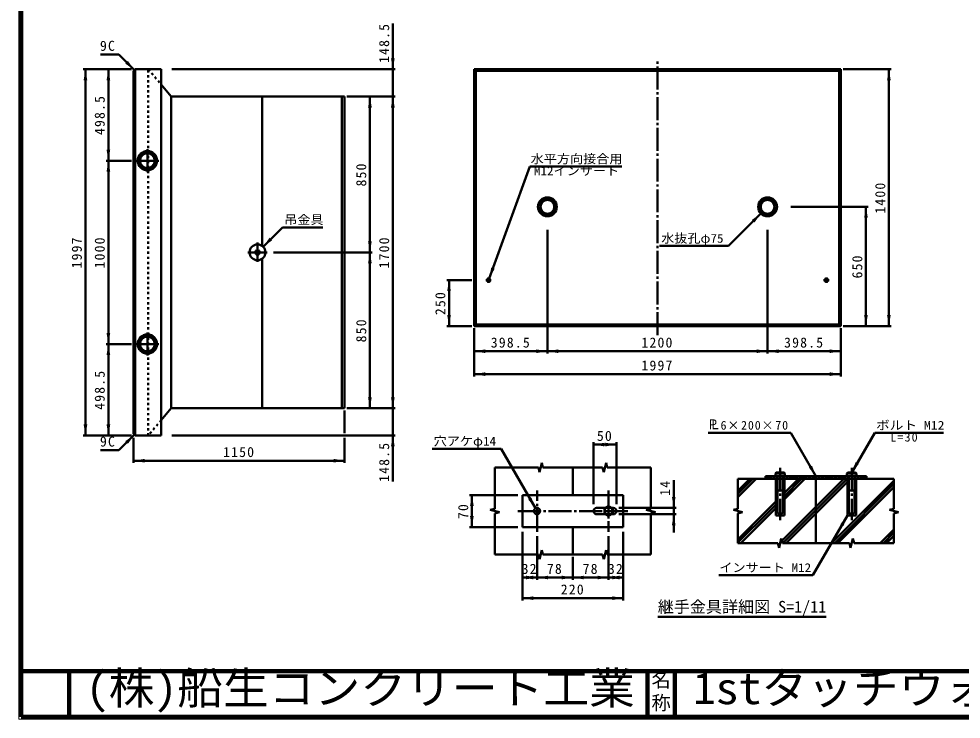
# Model space of a CAD drawing. Units: millimetres, scale not verified, with parts at other scales. Extents: x 100 to 4105, y 100 to 2870.
# Drawn here: x 100 to 2154, y 100 to 1628 of the extents above; entities that cross this region are included whole.
import ezdxf
from ezdxf.enums import TextEntityAlignment as Align

# ---------------------------------------------------------------- set-up
doc = ezdxf.new("R2010")
doc.units = ezdxf.units.MM
doc.header["$LTSCALE"] = 5
for name, pattern in [('USER1', [8, 4, -4]), ('USER2', [13.4, 10, -1.2, 1, -1.2]), ('USER3', [2.2, 1, -1.2])]:
    doc.linetypes.add(name, pattern=pattern)
doc.layers.add('V-nasSTD', color=7, linetype='Continuous', lineweight=50)
doc.styles.add('ＭＳ ゴシック', font='')
doc.styles.get('ＭＳ ゴシック').set_extended_font_data('MS Gothic')

msp = doc.modelspace()

# ---------------------------------------------------------------- hatches: boundary and pattern name
at = {"layer": 'V-nasSTD'}
for points in [[(915.2, 1541.546), (919.2, 1541.546), (915.2, 1517.546), (911.2, 1541.546)], [(335.03, 1532.716), (337.858, 1535.545), (352, 1515.746), (332.201, 1529.888)], [(245.2, 1493.546), (241.2, 1493.546), (245.2, 1517.546), (249.2, 1493.546)], [(295.2, 1493.546), (291.2, 1493.546), (295.2, 1517.546), (299.2, 1493.546)], [(1996.5, 1493.546), (1992.5, 1493.546), (1996.5, 1517.546), (2000.5, 1493.546)], [(865.2, 1434.146), (861.2, 1434.146), (865.2, 1458.146), (869.2, 1434.146)], [(915.2, 1434.146), (911.2, 1434.146), (915.2, 1458.146), (919.2, 1434.146)], [(295.2, 1342.146), (299.2, 1342.146), (295.2, 1318.146), (291.2, 1342.146)], [(295.2, 1294.146), (291.2, 1294.146), (295.2, 1318.146), (299.2, 1294.146)], [(1946.5, 1193.546), (1942.5, 1193.546), (1946.5, 1217.546), (1950.5, 1193.546)], [(1700.563, 1186.009), (1697.735, 1188.837), (1717.534, 1202.979), (1703.392, 1183.18)], [(649.333, 1147.279), (652.162, 1144.45), (632.363, 1130.308), (646.505, 1150.107)], [(865.2, 1142.146), (869.2, 1142.146), (865.2, 1118.146), (861.2, 1142.146)], [(865.2, 1094.146), (861.2, 1094.146), (865.2, 1118.146), (869.2, 1094.146)], [(1133.409, 1083.669), (1137.167, 1082.301), (1125.2, 1061.117), (1129.65, 1085.037)], [(1037.7, 1033.546), (1041.7, 1033.546), (1037.7, 1057.546), (1033.7, 1033.546)], [(1037.7, 981.546), (1033.7, 981.546), (1037.7, 957.546), (1041.7, 981.546)], [(1946.5, 981.546), (1950.5, 981.546), (1946.5, 957.546), (1942.5, 981.546)], [(1996.5, 981.546), (2000.5, 981.546), (1996.5, 957.546), (1992.5, 981.546)], [(295.2, 942.146), (299.2, 942.146), (295.2, 918.146), (291.2, 942.146)], [(295.2, 894.146), (291.2, 894.146), (295.2, 918.146), (299.2, 894.146)], [(1116.7, 902.546), (1116.7, 898.546), (1092.7, 902.546), (1116.7, 906.546)], [(1228.1, 902.546), (1228.1, 906.546), (1252.1, 902.546), (1228.1, 898.546)], [(1276.1, 902.546), (1276.1, 898.546), (1252.1, 902.546), (1276.1, 906.546)], [(1708.1, 902.546), (1708.1, 906.546), (1732.1, 902.546), (1708.1, 898.546)], [(1756.1, 902.546), (1756.1, 898.546), (1732.1, 902.546), (1756.1, 906.546)], [(1867.5, 902.546), (1867.5, 906.546), (1891.5, 902.546), (1867.5, 898.546)], [(1116.7, 852.546), (1116.7, 848.546), (1092.7, 852.546), (1116.7, 856.546)], [(1867.5, 852.546), (1867.5, 856.546), (1891.5, 852.546), (1867.5, 848.546)], [(865.2, 802.146), (869.2, 802.146), (865.2, 778.146), (861.2, 802.146)], [(915.2, 802.146), (919.2, 802.146), (915.2, 778.146), (911.2, 802.146)], [(245.2, 742.746), (249.2, 742.746), (245.2, 718.746), (241.2, 742.746)], [(295.2, 742.746), (299.2, 742.746), (295.2, 718.746), (291.2, 742.746)], [(335.03, 703.575), (337.858, 700.747), (352, 720.546), (332.201, 706.404)], [(915.2, 694.746), (911.2, 694.746), (915.2, 718.746), (919.2, 694.746)], [(1376.492, 698.944), (1376.492, 694.944), (1352.492, 698.944), (1376.492, 702.944)], [(1378.492, 698.944), (1378.492, 702.944), (1402.492, 698.944), (1378.492, 694.944)], [(374.2, 663.746), (374.2, 659.746), (350.2, 663.746), (374.2, 667.746)], [(786.2, 663.746), (786.2, 667.746), (810.2, 663.746), (786.2, 659.746)], [(1927.492, 658.729), (1930.956, 656.729), (1915.492, 637.944), (1924.028, 660.729)], [(1825.492, 650.729), (1828.956, 652.729), (1837.492, 629.944), (1822.028, 648.729)], [(1087.492, 564.944), (1083.492, 564.944), (1087.492, 588.944), (1091.492, 564.944)], [(1213.992, 580.791), (1217.456, 582.791), (1225.992, 560.007), (1210.528, 578.791)], [(1527.492, 584.944), (1531.492, 584.944), (1527.492, 560.944), (1523.492, 584.944)], [(1087.492, 542.944), (1091.492, 542.944), (1087.492, 518.944), (1083.492, 542.944)], [(1527.492, 522.944), (1523.492, 522.944), (1527.492, 546.944), (1531.492, 522.944)], [(1893.992, 523.16), (1897.456, 521.16), (1905.992, 543.944), (1890.528, 525.16)], [(1221.492, 408.944), (1221.492, 404.944), (1197.492, 408.944), (1221.492, 412.944)], [(1205.492, 408.944), (1205.492, 412.944), (1229.492, 408.944), (1205.492, 404.944)], [(1253.492, 408.944), (1253.492, 404.944), (1229.492, 408.944), (1253.492, 412.944)], [(1283.492, 408.944), (1283.492, 412.944), (1307.492, 408.944), (1283.492, 404.944)], [(1331.492, 408.944), (1331.492, 404.944), (1307.492, 408.944), (1331.492, 412.944)], [(1361.492, 408.944), (1361.492, 412.944), (1385.492, 408.944), (1361.492, 404.944)], [(1409.492, 408.944), (1409.492, 404.944), (1385.492, 408.944), (1409.492, 412.944)], [(1393.492, 408.944), (1393.492, 412.944), (1417.492, 408.944), (1393.492, 404.944)], [(1221.492, 363.944), (1221.492, 359.944), (1197.492, 363.944), (1221.492, 367.944)], [(1393.492, 363.944), (1393.492, 367.944), (1417.492, 363.944), (1393.492, 359.944)]]:
    msp.add_hatch(color=256, dxfattribs=at).paths.add_polyline_path(points)

# ---------------------------------------------------------------- linework, layer by layer
at = {"layer": 'V-nasSTD', "lineweight": 100}
for p, q in [((105, 2865), (105, 105)), ((105, 205), (4100, 205)), ((210, 205), (210, 105)), ((1470, 205), (1470, 105)), ((1530, 205), (1530, 105)), ((105, 105), (4100, 105))]:
    msp.add_line(p, q, dxfattribs=at)
at = {"layer": 'V-nasSTD'}
for p, q in [((915.2, 1517.546), (915.2, 1617.546)), ((318.059, 1549.687), (278.059, 1549.687)), ((352, 1515.746), (318.059, 1549.687)), ((345.2, 1517.546), (240.2, 1517.546)), ((245.2, 1517.546), (245.2, 718.746)), ((295.2, 1318.146), (295.2, 1517.546)), ((353.8, 1517.546), (350.2, 1513.946)), ((350.2, 1513.946), (350.2, 722.346)), ((353.8, 1517.546), (353.8, 718.746)), ((410.2, 1517.546), (353.8, 1517.546)), ((410.2, 718.746), (410.2, 1517.546)), ((433.2, 1517.546), (920.2, 1517.546)), ((915.2, 1458.146), (915.2, 1517.546)), ((1092.7, 1517.546), (1092.7, 957.546)), ((1891.5, 1517.546), (1092.7, 1517.546)), ((1092.7, 1517.546), (1096.3, 1513.946)), ((1096.3, 1513.946), (1096.3, 961.146)), ((1887.9, 1513.946), (1096.3, 1513.946)), ((1887.9, 1513.946), (1891.5, 1517.546)), ((1887.9, 961.146), (1887.9, 1513.946)), ((1891.5, 957.546), (1891.5, 1517.546)), ((2001.5, 1517.546), (1896.5, 1517.546)), ((1996.5, 1517.546), (1996.5, 957.546)), ((410.2, 1484.325), (432.265, 1458.146)), ((810.2, 1458.146), (432.265, 1458.146)), ((432.265, 778.146), (432.265, 1458.146)), ((630.2, 1458.146), (630.2, 1132.14)), ((804.2, 778.146), (804.2, 1458.146)), ((810.2, 778.146), (810.2, 1458.146)), ((815.2, 1458.146), (920.2, 1458.146)), ((865.2, 1118.146), (865.2, 1458.146)), ((915.2, 778.146), (915.2, 1458.146)), ((345.2, 1318.146), (290.2, 1318.146)), ((295.2, 918.146), (295.2, 1318.146)), ((1214.125, 1305.437), (1125.2, 1061.117)), ((1214.125, 1305.437), (1414.125, 1305.437)), ((1782.5, 1217.546), (1951.5, 1217.546)), ((1946.5, 1217.546), (1946.5, 957.546)), ((1646.823, 1132.269), (1717.534, 1202.979)), ((632.363, 1130.308), (674.789, 1172.734)), ((674.789, 1172.734), (762.789, 1172.734)), ((1252.1, 1167.546), (1252.1, 897.546)), ((1732.1, 1167.546), (1732.1, 897.546)), ((1496.823, 1132.269), (1646.823, 1132.269)), ((655.2, 1118.146), (870.2, 1118.146)), ((865.2, 778.146), (865.2, 1118.146)), ((630.2, 1104.151), (630.2, 778.146)), ((1032.7, 1057.546), (1087.7, 1057.546)), ((1037.7, 1057.546), (1037.7, 957.546)), ((1032.7, 957.546), (1087.7, 957.546)), ((1096.3, 961.146), (1092.7, 957.546)), ((1092.7, 957.546), (1891.5, 957.546)), ((1092.7, 952.546), (1092.7, 847.546)), ((1096.3, 961.146), (1887.9, 961.146)), ((1887.9, 961.146), (1891.5, 957.546)), ((1891.5, 952.546), (1891.5, 847.546)), ((2001.5, 957.546), (1896.5, 957.546)), ((345.2, 918.146), (290.2, 918.146)), ((295.2, 718.746), (295.2, 918.146)), ((1092.7, 902.546), (1252.1, 902.546)), ((1252.1, 902.546), (1732.1, 902.546)), ((1732.1, 902.546), (1891.5, 902.546)), ((1092.7, 852.546), (1891.5, 852.546)), ((432.265, 778.146), (410.2, 751.967)), ((810.2, 778.146), (432.265, 778.146)), ((810.2, 723.746), (810.2, 773.146)), ((815.2, 778.146), (920.2, 778.146)), ((915.2, 778.146), (915.2, 718.746)), ((352, 720.546), (318.059, 686.605)), ((350.2, 722.346), (353.8, 718.746)), ((1602.873, 724.547), (1782.873, 724.547)), ((1782.873, 724.547), (1837.492, 629.944)), ((1965.492, 724.547), (1915.492, 637.944)), ((1965.492, 724.547), (2115.492, 724.547)), ((345.2, 718.746), (240.2, 718.746)), ((350.2, 658.746), (350.2, 713.746)), ((353.8, 718.746), (410.2, 718.746)), ((433.2, 718.746), (920.2, 718.746)), ((810.2, 658.746), (810.2, 713.746)), ((915.2, 718.746), (915.2, 618.746)), ((1352.492, 703.944), (1352.492, 568.944)), ((1352.492, 698.944), (1402.492, 698.944)), ((1402.492, 703.944), (1402.492, 568.944)), ((318.059, 686.605), (278.059, 686.605)), ((1000.992, 689.91), (1150.992, 689.91)), ((1225.992, 560.007), (1150.992, 689.91)), ((810.2, 663.746), (350.2, 663.746)), ((1239.992, 658.944), (1234.992, 638.944)), ((1239.992, 658.944), (1242.492, 648.944)), ((1379.992, 658.944), (1374.992, 638.944)), ((1379.992, 658.944), (1382.492, 648.944)), ((1137.492, 648.944), (1232.492, 648.944)), ((1137.492, 558.944), (1137.492, 648.944)), ((1232.492, 648.944), (1234.992, 638.944)), ((1242.492, 648.944), (1372.492, 648.944)), ((1307.492, 648.944), (1307.492, 588.944)), ((1372.492, 648.944), (1374.992, 638.944)), ((1382.492, 648.944), (1477.492, 648.944)), ((1477.492, 648.944), (1477.492, 558.944)), ((1750.992, 637.944), (1748.992, 635.944)), ((1767.992, 637.944), (1750.992, 637.944)), ((1767.992, 637.944), (1769.992, 635.944)), ((1906.992, 637.944), (1904.992, 635.944)), ((1923.992, 637.944), (1906.992, 637.944)), ((1923.992, 637.944), (1925.992, 635.944)), ((1527.492, 560.944), (1527.492, 620.944)), ((1667.492, 623.944), (1667.492, 558.944)), ((2007.492, 623.944), (1667.492, 623.944)), ((1693.196, 623.944), (1667.492, 598.241)), ((1700.267, 623.944), (1667.492, 591.17)), ((1707.338, 623.944), (1667.492, 584.098)), ((1947.492, 629.944), (1727.492, 629.944)), ((1727.492, 629.944), (1727.492, 623.944)), ((1728.551, 623.944), (1734.551, 629.944)), ((1735.622, 623.944), (1741.622, 629.944)), ((1742.693, 623.944), (1748.693, 629.944)), ((1748.992, 635.944), (1748.992, 629.944)), ((1769.992, 635.944), (1748.992, 635.944)), ((1748.992, 629.944), (1769.992, 629.944)), ((1749.764, 623.944), (1753.492, 627.672)), ((1749.992, 543.944), (1749.992, 623.944)), ((1753.492, 599.944), (1753.492, 629.944)), ((1898.257, 623.944), (1763.245, 488.933)), ((1905.328, 623.944), (1765.328, 483.944)), ((1769.907, 629.944), (1765.492, 625.53)), ((1765.492, 629.944), (1765.492, 599.944)), ((1768.992, 543.944), (1768.992, 623.944)), ((1799.262, 623.944), (1768.992, 593.675)), ((1806.333, 623.944), (1768.992, 586.603)), ((1813.404, 623.944), (1768.992, 579.532)), ((1769.992, 629.944), (1769.992, 635.944)), ((1770.978, 623.944), (1776.978, 629.944)), ((1772.399, 483.944), (1905.992, 617.537)), ((1778.049, 623.944), (1784.049, 629.944)), ((1785.12, 623.944), (1791.12, 629.944)), ((1792.191, 623.944), (1798.191, 629.944)), ((1799.262, 623.944), (1805.262, 629.944)), ((1806.333, 623.944), (1812.333, 629.944)), ((1813.404, 623.944), (1819.404, 629.944)), ((1820.475, 623.944), (1826.475, 629.944)), ((1827.546, 623.944), (1833.546, 629.944)), ((1834.617, 623.944), (1837.492, 626.819)), ((1840.617, 629.944), (1837.492, 626.819)), ((1837.492, 623.944), (1837.492, 483.944)), ((1841.688, 623.944), (1847.688, 629.944)), ((1848.759, 623.944), (1854.759, 629.944)), ((1855.83, 623.944), (1861.83, 629.944)), ((1862.902, 623.944), (1868.902, 629.944)), ((1869.973, 623.944), (1875.973, 629.944)), ((1871.394, 483.944), (2007.492, 620.043)), ((1877.044, 623.944), (1883.044, 629.944)), ((1884.115, 623.944), (1890.115, 629.944)), ((1891.186, 623.944), (1897.186, 629.944)), ((1898.257, 623.944), (1904.257, 629.944)), ((1904.992, 635.944), (1904.992, 629.944)), ((1925.992, 635.944), (1904.992, 635.944)), ((1904.992, 629.944), (1925.992, 629.944)), ((1905.328, 623.944), (1909.492, 628.109)), ((1905.992, 543.944), (1905.992, 623.944)), ((1909.492, 599.944), (1909.492, 629.944)), ((1925.47, 629.944), (1921.492, 625.966)), ((1921.492, 629.944), (1921.492, 599.944)), ((1924.992, 543.944), (1924.992, 623.944)), ((1925.992, 629.944), (1925.992, 635.944)), ((1926.541, 623.944), (1932.541, 629.944)), ((1933.612, 623.944), (1939.612, 629.944)), ((1940.683, 623.944), (1946.683, 629.944)), ((1947.492, 629.944), (1947.492, 623.944)), ((2007.492, 558.944), (2007.492, 623.944)), ((1753.492, 549.944), (1753.492, 599.944)), ((1765.492, 549.944), (1765.492, 599.944)), ((1878.465, 483.944), (2007.492, 612.971)), ((1885.536, 483.944), (2007.492, 605.9)), ((1909.492, 549.944), (1909.492, 599.944)), ((1921.492, 549.944), (1921.492, 599.944)), ((1082.492, 588.944), (1187.492, 588.944)), ((1087.492, 518.944), (1087.492, 588.944)), ((1197.492, 588.944), (1197.492, 518.944)), ((1417.492, 588.944), (1197.492, 588.944)), ((1417.492, 518.944), (1417.492, 588.944)), ((1127.492, 556.444), (1137.492, 558.944)), ((1127.492, 556.444), (1147.492, 551.444)), ((1359.492, 560.944), (1379.43, 560.944)), ((1376.399, 559.194), (1385.492, 564.444)), ((1376.399, 548.694), (1376.399, 559.194)), ((1385.492, 564.444), (1394.585, 559.194)), ((1391.554, 560.944), (1395.492, 560.944)), ((1394.585, 559.194), (1394.585, 548.694)), ((1532.492, 560.944), (1407.492, 560.944)), ((1467.492, 556.444), (1477.492, 558.944)), ((1467.492, 556.444), (1487.492, 551.444)), ((1527.492, 546.944), (1527.492, 560.944)), ((1657.492, 556.444), (1667.492, 558.944)), ((1657.492, 556.444), (1677.492, 551.444)), ((1729.262, 553.944), (1749.992, 574.675)), ((1736.333, 553.944), (1749.992, 567.603)), ((1743.404, 553.944), (1749.992, 560.532)), ((1997.492, 556.444), (2007.492, 558.944)), ((1997.492, 556.444), (2017.492, 551.444)), ((1137.492, 548.944), (1147.492, 551.444)), ((1137.492, 458.944), (1137.492, 548.944)), ((1379.43, 546.944), (1359.492, 546.944)), ((1385.492, 543.444), (1376.399, 548.694)), ((1394.585, 548.694), (1385.492, 543.444)), ((1395.492, 546.944), (1391.554, 546.944)), ((1532.492, 546.944), (1407.492, 546.944)), ((1477.492, 548.944), (1487.492, 551.444)), ((1477.492, 548.944), (1477.492, 458.944)), ((1527.492, 506.944), (1527.492, 546.944)), ((1729.262, 553.944), (1667.492, 492.175)), ((1736.333, 553.944), (1667.492, 485.103)), ((1667.492, 548.944), (1677.492, 551.444)), ((1667.761, 549.012), (1667.492, 548.743)), ((1667.492, 548.944), (1667.492, 483.944)), ((1743.404, 553.944), (1673.404, 483.944)), ((1768.992, 543.944), (1749.992, 543.944)), ((1830.992, 414.041), (1905.992, 543.944)), ((1924.992, 543.944), (1905.992, 543.944)), ((2007.492, 548.944), (2017.492, 551.444)), ((2007.492, 548.944), (2007.492, 483.944)), ((2016.404, 551.172), (2016.839, 551.608)), ((1082.492, 518.944), (1187.492, 518.944)), ((1197.492, 518.944), (1417.492, 518.944)), ((1307.492, 518.944), (1307.492, 458.944)), ((1977.46, 483.944), (2007.492, 513.977)), ((1197.492, 508.944), (1197.492, 358.944)), ((1229.492, 498.944), (1229.492, 403.944)), ((1385.492, 498.944), (1385.492, 403.944)), ((1417.492, 508.944), (1417.492, 358.944)), ((1761.992, 493.944), (1756.992, 473.944)), ((1761.992, 493.944), (1764.492, 483.944)), ((1917.992, 493.944), (1912.992, 473.944)), ((1917.992, 493.944), (1920.492, 483.944)), ((1984.531, 483.944), (2007.492, 506.905)), ((1991.602, 483.944), (2007.492, 499.834)), ((1667.492, 483.944), (1754.492, 483.944)), ((1754.492, 483.944), (1756.992, 473.944)), ((1755.245, 480.933), (1759.904, 485.591)), ((1764.492, 483.944), (1910.492, 483.944)), ((1910.492, 483.944), (1912.992, 473.944)), ((1920.492, 483.944), (2007.492, 483.944)), ((1232.492, 458.944), (1137.492, 458.944)), ((1232.492, 458.944), (1234.992, 448.944)), ((1239.992, 468.944), (1234.992, 448.944)), ((1239.992, 468.944), (1242.492, 458.944)), ((1372.492, 458.944), (1242.492, 458.944)), ((1307.492, 453.944), (1307.492, 403.944)), ((1372.492, 458.944), (1374.992, 448.944)), ((1379.992, 468.944), (1374.992, 448.944)), ((1379.992, 468.944), (1382.492, 458.944)), ((1477.492, 458.944), (1382.492, 458.944)), ((1830.992, 414.041), (1625.992, 414.041)), ((1197.492, 408.944), (1229.492, 408.944)), ((1229.492, 408.944), (1307.492, 408.944)), ((1307.492, 408.944), (1385.492, 408.944)), ((1417.492, 408.944), (1385.492, 408.944)), ((1197.492, 363.944), (1417.492, 363.944)), ((1492.493, 322.917), (1859.993, 322.917))]:
    msp.add_line(p, q, dxfattribs=at)
at = {"layer": 'V-nasSTD', "linetype": 'USER2'}
for p, q in [((1492.1, 937.546), (1492.1, 1537.546)), ((380.2, 1343.146), (380.2, 1293.146)), ((355.2, 1318.146), (405.2, 1318.146)), ((620.2, 1139.946), (620.2, 1097.546)), ((599, 1118.146), (641.4, 1118.146)), ((1117.9, 1057.546), (1129.9, 1057.546)), ((1123.9, 1051.546), (1123.9, 1063.546)), ((1854.3, 1057.546), (1866.3, 1057.546)), ((1860.3, 1051.546), (1860.3, 1063.546)), ((380.2, 943.146), (380.2, 893.146)), ((355.2, 918.146), (405.2, 918.146)), ((1759.492, 647.944), (1759.492, 533.944)), ((1915.492, 647.944), (1915.492, 533.944)), ((1229.492, 508.944), (1229.492, 598.944)), ((1385.492, 598.944), (1385.492, 508.944)), ((1187.492, 553.944), (1427.492, 553.944))]:
    msp.add_line(p, q, dxfattribs=at)
at = {"layer": 'V-nasSTD', "linetype": 'USER3'}
for p, q in [((382.2, 1517.546), (410.2, 1484.325)), ((382.2, 718.746), (382.2, 1517.546)), ((410.2, 751.967), (382.2, 718.746))]:
    msp.add_line(p, q, dxfattribs=at)
at = {"layer": 'V-nasSTD', "linetype": 'USER1'}
for p, q in [((1379.43, 560.944), (1391.554, 560.944)), ((1391.554, 546.944), (1379.43, 546.944))]:
    msp.add_line(p, q, dxfattribs=at)
at = {"layer": 'V-nasSTD', "lineweight": 13}
msp.add_lwpolyline([(100, 100), (100, 2870), (4105, 2870), (4105, 100)], close=True, dxfattribs=at)
at = {"layer": 'V-nasSTD'}
for centre, radius in [((380.2, 1318.146), 21), ((380.2, 1318.146), 18), ((380.2, 1318.146), 16), ((1252.1, 1217.546), 20.6), ((1252.1, 1217.546), 17), ((1252.1, 1217.546), 15), ((1732.1, 1217.546), 20.6), ((1732.1, 1217.546), 17), ((1732.1, 1217.546), 15), ((620.2, 1118.146), 17.2), ((620.2, 1118.146), 5), ((1123.9, 1057.546), 3.8), ((1123.9, 1057.546), 2.4), ((1123.9, 1057.546), 2), ((1860.3, 1057.546), 3.8), ((1860.3, 1057.546), 2.4), ((1860.3, 1057.546), 2), ((380.2, 918.146), 21), ((380.2, 918.146), 18), ((380.2, 918.146), 16), ((1229.492, 553.944), 7), ((1385.492, 553.944), 8.5)]:
    msp.add_circle(centre, radius, dxfattribs=at)
for centre, radius, start, end in [((1759.492, 609.382), 28.562, 68.4314, 111.5686), ((1915.492, 609.382), 28.562, 68.4314, 111.5686), ((1759.492, 607.944), 10, 233.1301, 306.8699), ((1915.492, 607.944), 10, 233.1301, 306.8699), ((1359.492, 553.944), 7, 90, 270), ((1395.492, 553.944), 7, 270, 90), ((1759.492, 557.944), 10, 233.1301, 306.8699), ((1915.492, 557.944), 10, 233.1301, 306.8699)]:
    msp.add_arc(centre, radius, start, end, dxfattribs=at)

# ---------------------------------------------------------------- texts
at = {"layer": 'V-nasSTD', "style": 'ＭＳ ゴシック'}
for s, height, width, p in [('水平方向接合用', 19.06, 1.1, (1315.625, 1331.437)), ('M12インサート', 19.06, 1.1, (1315.625, 1305.437)), ('吊金具', 19.06, 1.1, (721.289, 1198.734)), ('水抜孔φ75', 19.06, 1.1, (1568.073, 1158.269)), ('Ｐ', 21.63, 0.9, (1612.751, 754.047)), ('Ｌ', 21.63, 0.9, (1617.373, 754.047)), ('ボルト M12', 19.06, 1.15, (2042.992, 750.547)), ('穴アケφ14', 19.06, 1.1, (1072.242, 715.91)), ('インサート M12', 19.06, 1.1, (1726.992, 440.041))]:
    msp.add_text(s, height=height, dxfattribs=dict(at, width=width)).set_placement(p, align=Align.TOP_CENTER)
msp.add_text('継手金具詳細図 S=1/11', height=25.66, dxfattribs=at).set_placement((1676.243, 357.917), align=Align.TOP_CENTER)
at = {"layer": 'V-nasSTD', "style": 'ＭＳ ゴシック', "width": 1.05}
for s, p in [('(株)船生コンクリート工業', (246, 202.55)), ('1stタッチウォールＦ型', (1569.25, 202.47))]:
    msp.add_text(s, height=69.65, dxfattribs=at).set_placement(p, align=Align.TOP_LEFT)
at = {"layer": 'V-nasSTD', "style": 'ＭＳ ゴシック'}
for s, p in [('名', (1478.982, 200.999)), ('称', (1478.976, 151.01))]:
    msp.add_text(s, height=30.79, dxfattribs=at).set_placement(p, align=Align.TOP_LEFT)
at = {"layer": 'V-nasSTD', "char_height": 21.99, "attachment_point": 2, "rotation": 90, "style": 'ＭＳ ゴシック'}
for s, insert in [('\\T1.17;148.5', (885.2, 1575.046)), ('\\T1.17;498.5', (265.2, 1417.846)), ('\\T1.17;850', (835.2, 1288.146)), ('\\T1.17;1400', (1966.5, 1237.546)), ('\\T1.17;1997', (215.2, 1118.146)), ('\\T1.17;1000', (265.2, 1118.146)), ('\\T1.17;1700', (885.2, 1118.146)), ('\\T1.17;650', (1916.5, 1087.546)), ('\\T1.17;250', (1007.7, 1007.546)), ('\\T1.17;850', (835.2, 948.146)), ('\\T1.17;498.5', (265.2, 818.446)), ('\\T1.17;148.5', (885.2, 661.246)), ('\\T1.17;14', (1497.492, 604.694)), ('\\T1.17;70', (1057.492, 553.944))]:
    msp.add_mtext(s, dxfattribs=dict(at, insert=insert))
at = {"layer": 'V-nasSTD', "attachment_point": 2, "style": 'ＭＳ ゴシック'}
for s, insert, char_height in [('\\T1.17;9C', (294.309, 1579.687), 21.99), ('\\T1.17;398.5', (1172.4, 932.546), 21.99), ('\\T1.17;1200', (1492.1, 932.546), 21.99), ('\\T1.17;398.5', (1811.8, 932.546), 21.99), ('\\T1.17;1997', (1492.1, 882.546), 21.99), ('\\T1.15;6×200×70', (1704.123, 750.547), 19.06), ('\\T1.17;50', (1377.492, 728.944), 21.99), ('\\T1.19;L=30', (2030.711, 724.547), 19.06), ('\\T1.17;9C', (294.309, 716.605), 21.99), ('\\T1.17;1150', (580.2, 693.746), 21.99), ('\\T1.17;32', (1213.492, 438.944), 21.99), ('\\T1.17;78', (1268.492, 438.944), 21.99), ('\\T1.17;78', (1346.492, 438.944), 21.99), ('\\T1.17;32', (1401.492, 438.944), 21.99), ('\\T1.17;220', (1307.492, 393.944), 21.99)]:
    msp.add_mtext(s, dxfattribs=dict(at, insert=insert, char_height=char_height))

doc.saveas('drawing.dxf')
